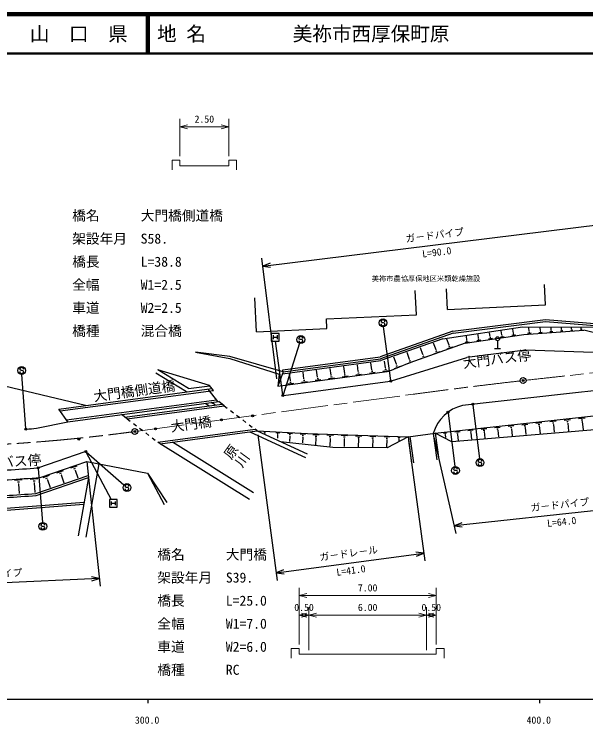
# Model space of a CAD drawing. Units: millimetres, scale not verified, with parts at other scales. Extents: x 40000 to 680000, y 20000 to 380000.
# Drawn here: x 333905 to 479850, y 198715 to 380000 of the extents above; entities that cross this region are included whole.
import ezdxf
from ezdxf.enums import TextEntityAlignment as Align

# ---------------------------------------------------------------- set-up
doc = ezdxf.new("R2010")
doc.units = ezdxf.units.MM
doc.header["$LTSCALE"] = 1000
doc.header["$PDMODE"] = 32
doc.header["$PDSIZE"] = 500
doc.linetypes.add('CHAIN', pattern=[18.5, 12, -1.5, 3.5, -1.5])
for name, color, linetype, lineweight in [('S-BGD', 7, 'Continuous', 25), ('S-BMK', 2, 'CHAIN', 13), ('S-BMK-SRVR', 3, 'Continuous', 25), ('S-STR-HTXT', 7, 'Continuous', 13), ('S-STR-STRC', 7, 'Continuous', 25), ('S-TTL', 2, 'Continuous', 140), ('S-TTL-BAND', 7, 'Continuous', 25), ('S-TTL-LINE', 7, 'Continuous', 50)]:
    doc.layers.add(name, color=color, linetype=linetype, lineweight=lineweight)
doc.layers.add('S-OTRS', color=6, linetype='Continuous')
doc.layers.add('S-TTL-TXT', color=7, linetype='Continuous')
doc.styles.add('@ＭＳ ゴシック', font='')
doc.styles.add('ＭＳ ゴシック', font='')
doc.styles.get('@ＭＳ ゴシック').set_extended_font_data('@MS Gothic')
doc.styles.get('ＭＳ ゴシック').set_extended_font_data('MS Gothic')

msp = doc.modelspace()

# ---------------------------------------------------------------- linework, layer by layer
at = {"layer": 'S-BGD'}
for p, q in [((469524, 305715), (469285, 310948)), ((436604, 303212), (436319, 309444)), ((444550, 304575), (444311, 309808)), ((395760, 298845), (395362, 307574)), ((444550, 304575), (469524, 305715)), ((413627, 302163), (436604, 303212)), ((413741, 299666), (413627, 302163)), ((445864, 299031), (469590, 301970)), ((445979, 298542), (469601, 301468)), ((469590, 301970), (490658, 300278)), ((469601, 301468), (490618, 299780)), ((395760, 298845), (413741, 299666)), ((443359, 297085), (463725, 300145)), ((461376, 298528), (461228, 299517)), ((463725, 300145), (482576, 300076)), ((464022, 298167), (479360, 299311)), ((465387, 298998), (465320, 299890)), ((468261, 299155), (468207, 299879)), ((468235, 299153), (468288, 299157)), ((470948, 299117), (471130, 299131)), ((471026, 299306), (470984, 299869)), ((471003, 299304), (471048, 299308)), ((473397, 299117), (474018, 299163)), ((473618, 299290), (473773, 299301)), ((473684, 299451), (473653, 299860)), ((473664, 299449), (473703, 299452)), ((476000, 299311), (476519, 299350)), ((476185, 299456), (476315, 299465)), ((476240, 299590), (476221, 299850)), ((476224, 299589), (476256, 299591)), ((478503, 299498), (478925, 299529)), ((478654, 299615), (478759, 299623)), ((478685, 299723), (478711, 299725)), ((478698, 299724), (478690, 299841)), ((489388, 296762), (479360, 299311)), ((445864, 299031), (427318, 292476)), ((445979, 298542), (427436, 291987)), ((449064, 295920), (464022, 298167)), ((449509, 296745), (449361, 297734)), ((452476, 297191), (452328, 298180)), ((455443, 297637), (455294, 298626)), ((455356, 297371), (455604, 297408)), ((455412, 297632), (455474, 297641)), ((457989, 297514), (458978, 297662)), ((458409, 298083), (458261, 299071)), ((458323, 297817), (458570, 297854)), ((458379, 298078), (458440, 298087)), ((460956, 297960), (461945, 298108)), ((461290, 298262), (461537, 298300)), ((461345, 298524), (461407, 298533)), ((464946, 298487), (465898, 298558)), ((465286, 298752), (465524, 298769)), ((465357, 298996), (465417, 299001)), ((467874, 298705), (468711, 298768)), ((468172, 298938), (468382, 298954)), ((470689, 298915), (471416, 298969)), ((443359, 297085), (427554, 291499)), ((449064, 295920), (434698, 290842)), ((441604, 294258), (440968, 295975)), ((444927, 295466), (444363, 296989)), ((449089, 296177), (450078, 296325)), ((449423, 296480), (449670, 296517)), ((449478, 296741), (449540, 296750)), ((452056, 296622), (453045, 296771)), ((452390, 296925), (452637, 296962)), ((452445, 297186), (452507, 297196)), ((455023, 297068), (456012, 297217)), ((457320, 296588), (457320, 294588)), ((388942, 292519), (380180, 293685)), ((380180, 293685), (388942, 292025)), ((438252, 293031), (437603, 294786)), ((441143, 293254), (442607, 293797)), ((441556, 293824), (441923, 293959)), ((441558, 294241), (441650, 294275)), ((444478, 294489), (445904, 295017)), ((444881, 295044), (445237, 295176)), ((444882, 295450), (444971, 295483)), ((464478, 294143), (449513, 292298)), ((456570, 294588), (458070, 294588)), ((489610, 293287), (464478, 294143)), ((402591, 288657), (388942, 292519)), ((388942, 292025), (401555, 288068)), ((402524, 289153), (427318, 292476)), ((402591, 288657), (427436, 291987)), ((430206, 286330), (449513, 292298)), ((431474, 290551), (430797, 292380)), ((434875, 291796), (434212, 293587)), ((437783, 292011), (439272, 292562)), ((438204, 292590), (438576, 292728)), ((438206, 293014), (438299, 293049)), ((402390, 288126), (427554, 291499)), ((421767, 288705), (421535, 290440)), ((425236, 289170), (425004, 290905)), ((428705, 289635), (428473, 291370)), ((434698, 290842), (429730, 288764)), ((430989, 289496), (432529, 290066)), ((431424, 290095), (431809, 290237)), ((431426, 290533), (431522, 290569)), ((434399, 290758), (435913, 291319)), ((434826, 291347), (435205, 291487)), ((434828, 291778), (434923, 291813)), ((377919, 283483), (370050, 288335)), ((383793, 285145), (370574, 289186)), ((378409, 284356), (370574, 289186)), ((401186, 284937), (429730, 288764)), ((402591, 288657), (401186, 284937)), ((402591, 288657), (402524, 289153)), ((407892, 286845), (407659, 288580)), ((411360, 287310), (411128, 289045)), ((414829, 287775), (414597, 289510)), ((418298, 288240), (418066, 289975)), ((418252, 288234), (418345, 288247)), ((421631, 288309), (422003, 288359)), ((421721, 288699), (421814, 288712)), ((424593, 288327), (426079, 288527)), ((425100, 288774), (425472, 288824)), ((425190, 289164), (425283, 289177)), ((428062, 288792), (429548, 288992)), ((428569, 289239), (428941, 289289)), ((428659, 289629), (428752, 289642)), ((352076, 280019), (321769, 287272)), ((401555, 288068), (401186, 284937)), ((404423, 286380), (404190, 288115)), ((407755, 286449), (408127, 286499)), ((407845, 286839), (407938, 286852)), ((410717, 286467), (412203, 286667)), ((411224, 286914), (411596, 286964)), ((411314, 287304), (411407, 287317)), ((414186, 286932), (415672, 287132)), ((414693, 287379), (415065, 287429)), ((414783, 287769), (414876, 287782)), ((417655, 287397), (419141, 287597)), ((418162, 287844), (418534, 287894)), ((421124, 287862), (422610, 288062)), ((506882, 286463), (474951, 283051)), ((378409, 284356), (383840, 285084)), ((384757, 283896), (383793, 285145)), ((402657, 282612), (429914, 286266)), ((403779, 285537), (405266, 285737)), ((404287, 285984), (404658, 286034)), ((404376, 286374), (404469, 286387)), ((407248, 286002), (408734, 286202)), ((345283, 279109), (384404, 284353)), ((345611, 278648), (384757, 283896)), ((385881, 281019), (383413, 284220)), ((474951, 283051), (448384, 280044)), ((347249, 276345), (385528, 281477)), ((347577, 275885), (386118, 281051)), ((387523, 279978), (386118, 281051)), ((362183, 277086), (386961, 280408)), ((362745, 276657), (387523, 279978)), ((383633, 279961), (382625, 280583)), ((385198, 280171), (384190, 280793)), ((387523, 279978), (388318, 279371)), ((347577, 275885), (345283, 279109)), ((362745, 276657), (361340, 277730)), ((389113, 278765), (389908, 278158)), ((390702, 277551), (391497, 276944)), ((441408, 272975), (484651, 277691)), ((339569, 274209), (347577, 275885)), ((362745, 276657), (363540, 276050)), ((392292, 276337), (393087, 275730)), ((467063, 275521), (468658, 275695)), ((470656, 275913), (472294, 276092)), ((471315, 275571), (471724, 275616)), ((474292, 276310), (475974, 276493)), ((474968, 275958), (475389, 276004)), ((475172, 275555), (475277, 275567)), ((475225, 275561), (475448, 273516)), ((477972, 276711), (479697, 276900)), ((478666, 276351), (479097, 276398)), ((478875, 275937), (478982, 275949)), ((478929, 275943), (479159, 273831)), ((364334, 275443), (365129, 274836)), ((365924, 274229), (366719, 273622)), ((370613, 270649), (395391, 273970)), ((393882, 275123), (394676, 274516)), ((395953, 273541), (395391, 273970)), ((494914, 274920), (445674, 270734)), ((449727, 273631), (451116, 273782)), ((453112, 274000), (454541, 274156)), ((456538, 274373), (458007, 274534)), ((457129, 274066), (457496, 274106)), ((460004, 274752), (461515, 274916)), ((460612, 274436), (460990, 274477)), ((460795, 274073), (460890, 274084)), ((460842, 274078), (461037, 272291)), ((463513, 275134), (465066, 275304)), ((464137, 274810), (464526, 274852)), ((464325, 274437), (464422, 274448)), ((464374, 274442), (464576, 272592)), ((467705, 275188), (468104, 275231)), ((467898, 274805), (467998, 274816)), ((467948, 274811), (468157, 272896)), ((471513, 275178), (471616, 275189)), ((471564, 275184), (471780, 273204)), ((367514, 273016), (368308, 272409)), ((371175, 270220), (395953, 273541)), ((394104, 273293), (408287, 266745)), ((395953, 273541), (408706, 267653)), ((395953, 273541), (408782, 272857)), ((398104, 273176), (397673, 273199)), ((397937, 273077), (397829, 273083)), ((397890, 272971), (397864, 272973)), ((397877, 272972), (397874, 272910)), ((401697, 272984), (400686, 273038)), ((401304, 272752), (401051, 272766)), ((401164, 272506), (401121, 271691)), ((401196, 272504), (401133, 272508)), ((404951, 272811), (403676, 272879)), ((404456, 272517), (404137, 272534)), ((404279, 272207), (404206, 270829)), ((404319, 272205), (404240, 272209)), ((408300, 272632), (406929, 272705)), ((407767, 272317), (407425, 272335)), ((407578, 271983), (407497, 270465)), ((407621, 271981), (407535, 271986)), ((408782, 272857), (434468, 272063)), ((411743, 272515), (410155, 272564)), ((411135, 272137), (410738, 272149)), ((415402, 272402), (413750, 272453)), ((414770, 272008), (414357, 272021)), ((419023, 272290), (417410, 272340)), ((422651, 272178), (421037, 272228)), ((426234, 272067), (424680, 272115)), ((429756, 271958), (428384, 272001)), ((434468, 272063), (429156, 269180)), ((434468, 272063), (441408, 272975)), ((434468, 272063), (435353, 265328)), ((434963, 272128), (435848, 265393)), ((440912, 272910), (441797, 266174)), ((441408, 272975), (442293, 266239)), ((445674, 270734), (441408, 272975)), ((443559, 272958), (444274, 273036)), ((443847, 272808), (444025, 272828)), ((443933, 272637), (443978, 272642)), ((443956, 272640), (444044, 271824)), ((446382, 273266), (447731, 273413)), ((446925, 272984), (447262, 273021)), ((447088, 272660), (447172, 272670)), ((447130, 272665), (447298, 271123)), ((450286, 273340), (450633, 273378)), ((450454, 273007), (450540, 273017)), ((450497, 273012), (450672, 271410)), ((453687, 273701), (454044, 273740)), ((453860, 273358), (453949, 273368)), ((453904, 273363), (454086, 271700)), ((457307, 273714), (457399, 273724)), ((457353, 273719), (457541, 271994)), ((369103, 271802), (369898, 271195)), ((371175, 270220), (370613, 270649)), ((393944, 255991), (371175, 270220)), ((395004, 257687), (374282, 270636)), ((415278, 269315), (401906, 270793)), ((410924, 271746), (410868, 269927)), ((410974, 271744), (410874, 271747)), ((414551, 271602), (414489, 269606)), ((414602, 271600), (414499, 271603)), ((418406, 271905), (418002, 271918)), ((418192, 271508), (418132, 269571)), ((418242, 271507), (418141, 271510)), ((422033, 271793), (421630, 271806)), ((421819, 271396), (421759, 269459)), ((421870, 271395), (421769, 271398)), ((425639, 271697), (425250, 271709)), ((425433, 271314), (425376, 269467)), ((425481, 271313), (425384, 271316)), ((429231, 271631), (428888, 271642)), ((429049, 271294), (428992, 269432)), ((429092, 271292), (429006, 271295)), ((432433, 271876), (431842, 271894)), ((432207, 271735), (432059, 271739)), ((432147, 271589), (432110, 271590)), ((432128, 271589), (432111, 271030)), ((429156, 269180), (415278, 269315)), ((340182, 264164), (352024, 268247)), ((340554, 261647), (352437, 265745)), ((355526, 265148), (352172, 246416)), ((352437, 265745), (367900, 262757)), ((352437, 265745), (352870, 261663)), ((344804, 262848), (346459, 263419)), ((348349, 264071), (350004, 264641)), ((349112, 263871), (349526, 264014)), ((349410, 263511), (349513, 263547)), ((349462, 263529), (350154, 261520)), ((333960, 260964), (335943, 261094)), ((337943, 261225), (339942, 261357)), ((339399, 257547), (352816, 262173)), ((339501, 257053), (352870, 261663)), ((341259, 261626), (342913, 262196)), ((342022, 261426), (342436, 261569)), ((342320, 261066), (342423, 261102)), ((342371, 261084), (343064, 259075)), ((345567, 262649), (345981, 262791)), ((345865, 262289), (345968, 262324)), ((345917, 262306), (346609, 260298)), ((352870, 261663), (350203, 246768)), ((367900, 262757), (372221, 254732)), ((367900, 262757), (372895, 255237)), ((334736, 260517), (335232, 260549)), ((334955, 260033), (335079, 260041)), ((335017, 260037), (335180, 257553)), ((338725, 260775), (339225, 260808)), ((338946, 260287), (339070, 260296)), ((339008, 260291), (339173, 257784)), ((331895, 253790), (351741, 255357)), ((331962, 253294), (351650, 254848))]:
    msp.add_line(p, q, dxfattribs=at)
msp.add_circle((457320, 297088), 500, dxfattribs=at)
for centre, radius, start, end in [((450843, 269989), 10351, 103.73987, 163.60895), ((305860, 704197), 431308, 274.14672, 274.48254), ((305860, 704197), 441408, 272.42233, 274.42172), ((305860, 704197), 443908, 272.37427, 274.48254), ((305860, 704197), 447908, 272.32901, 274.29429), ((305860, 704197), 448408, 272.3234, 274.30255)]:
    msp.add_arc(centre, radius, start, end, dxfattribs=at)
at = {"layer": 'S-BMK'}
for p, q in [((566305, 297390), (474468, 287575)), ((365440, 273487), (435761, 282913))]:
    msp.add_line(p, q, dxfattribs=at)
for centre, radius, start, end in [((629166, -1159923), 1455741, 96.10022, 96.49135), ((629166, -1159923), 1455741, 96.55039, 97.63472), ((305860, 704197), 434808, 264.69847, 277.63472)]:
    msp.add_arc(centre, radius, start, end, dxfattribs=at)
at = {"layer": 'S-BMK-SRVR'}
msp.add_line((363627, 273244), (363953, 273288), dxfattribs=at)
for centre in [(463845, 286400), (364697, 273387)]:
    msp.add_circle(centre, 750, dxfattribs=at)
for p in [(463845, 286400), (364697, 273387)]:
    msp.add_point(p, dxfattribs=at)
at = {"layer": 'S-OTRS'}
for p in [(394789, 277421), (386860, 276358), (370011, 274100), (350386, 271469)]:
    msp.add_point(p, dxfattribs=at)
at = {"layer": 'S-STR-HTXT'}
for p, q in [((376205, 343736), (376205, 353236)), ((378137, 351754), (376205, 351236)), ((388705, 351236), (386773, 351754)), ((388705, 343736), (388705, 353236)), ((376205, 351236), (388705, 351236)), ((376205, 351236), (378137, 350719)), ((386773, 350719), (388705, 351236)), ((374205, 342736), (376205, 342736)), ((374205, 342736), (374205, 340236)), ((376205, 341236), (376205, 342736)), ((388705, 341236), (388705, 342736)), ((388705, 342736), (390705, 342736)), ((390705, 342736), (390705, 340236)), ((376205, 341236), (388705, 341236)), ((406652, 218990), (406652, 233490)), ((441652, 218990), (441652, 233490)), ((408584, 232008), (406652, 231490)), ((406652, 231490), (441652, 231490)), ((406652, 231490), (408584, 230973)), ((441652, 231490), (439720, 232008)), ((439720, 230973), (441652, 231490)), ((409152, 217490), (409152, 228490)), ((439152, 217490), (439152, 228490)), ((408584, 227008), (406652, 226490)), ((409152, 226490), (407220, 227008)), ((411084, 227008), (409152, 226490)), ((439152, 226490), (437220, 227008)), ((441084, 227008), (439152, 226490)), ((441652, 226490), (439720, 227008)), ((406652, 226490), (409152, 226490)), ((406652, 226490), (408584, 225973)), ((407220, 225973), (409152, 226490)), ((409152, 226490), (439152, 226490)), ((409152, 226490), (411084, 225973)), ((437220, 225973), (439152, 226490)), ((439152, 226490), (441652, 226490)), ((439152, 226490), (441084, 225973)), ((439720, 225973), (441652, 226490)), ((404652, 217990), (406652, 217990)), ((404652, 217990), (404652, 215490)), ((406652, 216490), (406652, 217990)), ((441652, 216490), (441652, 217990)), ((441652, 217990), (443652, 217990)), ((443652, 217990), (443652, 215490)), ((406652, 216490), (409152, 216490)), ((409152, 216490), (439152, 216490)), ((439152, 216490), (441652, 216490))]:
    msp.add_line(p, q, dxfattribs=at)
at = {"layer": 'S-STR-STRC'}
for p, q in [((397401, 315655), (485719, 326537)), ((400947, 286872), (397156, 317640)), ((399255, 316405), (397401, 315655)), ((397401, 315655), (399381, 315377)), ((427674, 301293), (427575, 301411)), ((427919, 301154), (427674, 301293)), ((428220, 301152), (427919, 301154)), ((428465, 301040), (428220, 301152)), ((428571, 300904), (428465, 301040)), ((430042, 286435), (428202, 300162)), ((399517, 298460), (399517, 296460)), ((401517, 298460), (399517, 298460)), ((400017, 297960), (400017, 296960)), ((400017, 297460), (401017, 297460)), ((401017, 297960), (401017, 296960)), ((401517, 296460), (401517, 298460)), ((399517, 296460), (401517, 296460)), ((402489, 282741), (400650, 296460)), ((406789, 295922), (402555, 282735)), ((406699, 297015), (406600, 297133)), ((406944, 296876), (406699, 297015)), ((407245, 296873), (406944, 296876)), ((407490, 296761), (407245, 296873)), ((407596, 296625), (407490, 296761)), ((335424, 289109), (335324, 289227)), ((335669, 288970), (335424, 289109)), ((335969, 288968), (335669, 288970)), ((336214, 288856), (335969, 288968)), ((336320, 288720), (336214, 288856)), ((336888, 274157), (335891, 287971)), ((451010, 280190), (452711, 266445)), ((444685, 278146), (446447, 264408)), ((396086, 272550), (401079, 235301)), ((446751, 247366), (441135, 271935)), ((434601, 271072), (438719, 240347)), ((352236, 268163), (358665, 256045)), ((352279, 268197), (361939, 259724)), ((352542, 264750), (355822, 233874)), ((452438, 265593), (452339, 265711)), ((452683, 265453), (452438, 265593)), ((452984, 265451), (452683, 265453)), ((453229, 265339), (452984, 265451)), ((453335, 265203), (453229, 265339)), ((340052, 263965), (341125, 250157)), ((446179, 263557), (446079, 263675)), ((446424, 263418), (446179, 263557)), ((446724, 263415), (446424, 263418)), ((446970, 263303), (446724, 263415)), ((447075, 263167), (446970, 263303)), ((362296, 259205), (362197, 259323)), ((362541, 259066), (362296, 259205)), ((362842, 259063), (362541, 259066)), ((363087, 258951), (362842, 259063)), ((363193, 258815), (363087, 258951)), ((358197, 256045), (358197, 254045)), ((360197, 256045), (358197, 256045)), ((360197, 254045), (360197, 256045)), ((358197, 254045), (360197, 254045)), ((358697, 255545), (358697, 254545)), ((358697, 255045), (359697, 255045)), ((359697, 255545), (359697, 254545)), ((500676, 255126), (446305, 249315)), ((340807, 249300), (340707, 249418)), ((341052, 249161), (340807, 249300)), ((341353, 249159), (341052, 249161)), ((341598, 249047), (341353, 249159)), ((341704, 248911), (341598, 249047)), ((448171, 250035), (446305, 249315)), ((446305, 249315), (448281, 249006)), ((400813, 237283), (438453, 242329)), ((438453, 242329), (436470, 242585)), ((436607, 241559), (438453, 242329)), ((402659, 238053), (400813, 237283)), ((355611, 235863), (301546, 233248)), ((355611, 235863), (353657, 236287)), ((353707, 235253), (355611, 235863)), ((400813, 237283), (402797, 237027))]:
    msp.add_line(p, q, dxfattribs=at)
for centre, radius in [((428070, 301153), 1000), ((407094, 296874), 1000), ((335819, 288969), 1000), ((430062, 286286), 150), ((430062, 286286), 120), ((430062, 286286), 90), ((430062, 286286), 60), ((430062, 286286), 30), ((402509, 282592), 150), ((402509, 282592), 120), ((402509, 282592), 90), ((402509, 282592), 60), ((402509, 282592), 30), ((450992, 280339), 150), ((450992, 280339), 120), ((450992, 280339), 90), ((450992, 280339), 60), ((450992, 280339), 30), ((444665, 278295), 150), ((444665, 278295), 120), ((444665, 278295), 90), ((444665, 278295), 60), ((444665, 278295), 30), ((336898, 274008), 150), ((336898, 274008), 120), ((336898, 274008), 90), ((336898, 274008), 60), ((336898, 274008), 30), ((352166, 268296), 150), ((352166, 268296), 120), ((352166, 268296), 90), ((352166, 268296), 60), ((352166, 268296), 30), ((452834, 265452), 1000), ((340041, 264115), 150), ((340041, 264115), 120), ((340041, 264115), 90), ((340041, 264115), 60), ((340041, 264115), 30), ((446574, 263416), 1000), ((362691, 259064), 1000), ((341202, 249160), 1000)]:
    msp.add_circle(centre, radius, dxfattribs=at)
for centre, start, end in [((428075, 301408), 359.55488, 179.55488), ((428071, 300908), 179.55488, 359.55488), ((407100, 297129), 359.55488, 179.55488), ((407096, 296629), 179.55488, 359.55488), ((335820, 288723), 179.55488, 359.55488), ((335824, 289223), 359.55488, 179.55488), ((452835, 265207), 179.55488, 359.55488), ((452839, 265707), 359.55488, 179.55488), ((446575, 263171), 179.55488, 359.55488), ((446579, 263671), 359.55488, 179.55488), ((362697, 259319), 359.55488, 179.55488), ((362693, 258819), 179.55488, 359.55488), ((341204, 248915), 179.55488, 359.55488), ((341207, 249415), 359.55488, 179.55488)]:
    msp.add_arc(centre, 500, start, end, dxfattribs=at)
for p in [(430062, 286286), (402509, 282592), (450992, 280339), (444665, 278295), (336898, 274008), (352166, 268296), (340041, 264115)]:
    msp.add_point(p, dxfattribs=at)
at = {"layer": 'S-TTL'}
msp.add_line((680000, 380000), (40000, 380000), dxfattribs=at)
at = {"layer": 'S-TTL-BAND'}
for p, q in [((40000, 205000), (579000, 205000)), ((368000, 205000), (368000, 204000)), ((468000, 205000), (468000, 204000))]:
    msp.add_line(p, q, dxfattribs=at)
at = {"layer": 'S-TTL-LINE'}
for p, q in [((367750, 380000), (367750, 370000)), ((368250, 380000), (368250, 370000)), ((40000, 370000), (680000, 370000))]:
    msp.add_line(p, q, dxfattribs=at)

# ---------------------------------------------------------------- texts
at = {"layer": 'S-BGD', "style": 'ＭＳ ゴシック'}
msp.add_text('美祢市農協厚保地区米類乾燥施設', height=1320, dxfattribs=at).set_placement((425205, 312441), align=Align.MIDDLE_LEFT)
msp.add_text('大門バス停', height=2566, rotation=7.03, dxfattribs=at).set_placement((456995, 293220), align=Align.TOP_CENTER)
for s, rotation, p in [('大門橋側道橋', 7.635, (364844, 281731)), ('大門バス停', 3.932, (332208, 263576))]:
    msp.add_text(s, height=2566, rotation=rotation, dxfattribs=at).set_placement(p, align=Align.BOTTOM_CENTER)
at = {"layer": 'S-BGD'}
for s, rotation, style, p in [('大門橋', 7.635, 'ＭＳ ゴシック', (379068, 275314)), ('原川', 323.915, '@ＭＳ ゴシック', (390616, 267179))]:
    msp.add_text(s, height=2566, rotation=rotation, dxfattribs=dict(at, style=style)).set_placement(p, align=Align.MIDDLE_CENTER)
at = {"layer": 'S-STR-HTXT', "style": 'ＭＳ ゴシック'}
for s, p in [('2.50', (382455, 351736)), ('7.00', (424152, 231990)), ('0.50', (407902, 226990)), ('6.00', (424152, 226990)), ('0.50', (440402, 226990))]:
    msp.add_text(s, height=1833, dxfattribs=at).set_placement(p, align=Align.BOTTOM_CENTER)
for s, p in [('橋名\u3000\u3000\u3000大門橋側道橋', (348699, 326500)), ('架設年月\u3000S58.', (348699, 320609)), ('橋長\u3000\u3000\u3000L=38.8', (348699, 314717)), ('全幅\u3000\u3000\u3000W1=2.5', (348699, 308826)), ('車道\u3000\u3000\u3000W2=2.5', (348699, 302935)), ('橋種\u3000\u3000\u3000混合橋', (348699, 297044)), ('橋名\u3000\u3000\u3000大門橋', (370439, 239913)), ('架設年月\u3000S39.', (370439, 234021)), ('橋長\u3000\u3000\u3000L=25.0', (370439, 228130)), ('全幅\u3000\u3000\u3000W1=7.0', (370439, 222239)), ('車道\u3000\u3000\u3000W2=6.0', (370439, 216348)), ('橋種\u3000\u3000\u3000RC', (370439, 210457))]:
    msp.add_text(s, height=2566, dxfattribs=at).set_placement(p, align=Align.BOTTOM_LEFT)
at = {"layer": 'S-STR-STRC', "style": 'ＭＳ ゴシック'}
for s, rotation, p in [('ガ－ドパイプ', 7.025, (441438, 322088)), ('ガ－ドパイプ', 6.1, (473385, 253215)), ('ガ－ドレ－ル', 7.635, (419501, 240797)), ('ガ－ドパイプ', 2.77, (328531, 235554))]:
    msp.add_text(s, height=1833, rotation=rotation, dxfattribs=at).set_placement(p, align=Align.BOTTOM_CENTER)
at = {"layer": 'S-STR-STRC', "style": '@ＭＳ ゴシック'}
for s, rotation, p in [('L=90.0', 7.025, (441682, 320103)), ('L=64.0', 6.1, (473597, 251227)), ('L=41.0', 7.635, (419766, 238815))]:
    msp.add_text(s, height=1833, rotation=rotation, dxfattribs=at).set_placement(p, align=Align.TOP_CENTER)
at = {"layer": 'S-TTL-BAND', "style": 'ＭＳ ゴシック'}
for s, p in [('300.0', (367844, 198195)), ('400.0', (467844, 198195))]:
    msp.add_text(s, height=1833, dxfattribs=at).set_placement(p, align=Align.BOTTOM_CENTER)
at = {"layer": 'S-TTL-TXT', "style": 'ＭＳ ゴシック'}
msp.add_text('山\u3000口\u3000県', height=3666, dxfattribs=at).set_placement((350375, 375000), align=Align.MIDDLE_CENTER)
for s, p in [('地 名', (370380, 375000)), ('美祢市西厚保町原', (405024, 375000))]:
    msp.add_text(s, height=3666, dxfattribs=at).set_placement(p, align=Align.MIDDLE_LEFT)

doc.saveas('drawing.dxf')
